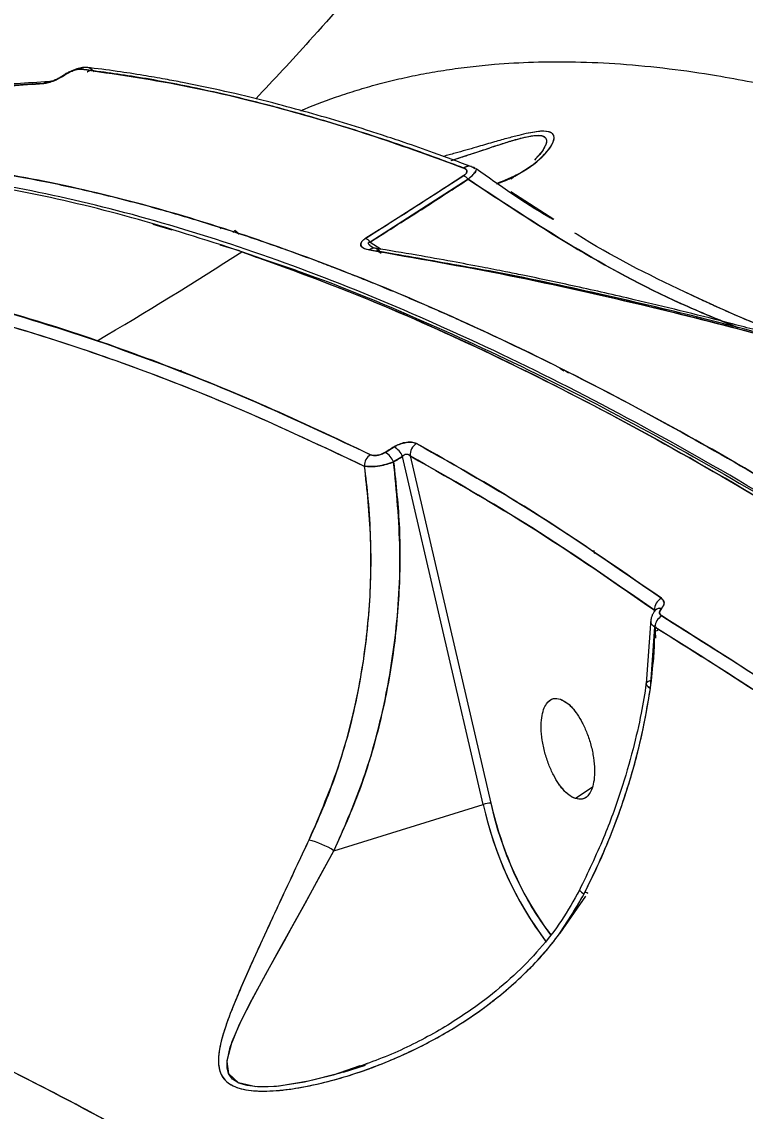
# Model space of a CAD drawing. Header units: millimetres. Extents: x -6234 to 7498, y -6127 to 5103.
# Drawn here: x 3885.7 to 3950.2, y -1070.9 to -973.9 of the extents above; entities that cross this region are included whole.
import ezdxf

# ---------------------------------------------------------------- set-up
doc = ezdxf.new("R2010")
doc.units = ezdxf.units.MM
for name, color, linetype in [('DIKOM_ОБЪЕКТ', 7, 'Continuous'), ('DIKOM_РАЗМЕР_ЗОНА', 7, 'Continuous'), ('DIKOM_РАЗМЕР_ОБЪЕКТА', 7, 'Continuous')]:
    doc.layers.add(name, color=color, linetype=linetype)
doc.styles.add('style1', font='arial.ttf', dxfattribs={"width": 0.8})
doc.dimstyles.new('1-50', dxfattribs={"dimtxt": 300, "dimasz": 200, "dimexe": 100, "dimexo": 0, "dimgap": 100, "dimtad": 1, "dimtxsty": 'style1', "dimcen": 200, "dimclrd": 7, "dimclre": 7, "dimclrt": 7, "dimadec": 1, "dimazin": 2, "dimtfac": 1, "dimtmove": 0, "dimatfit": 2, "dimfxl": 0, "dimlwd": 25, "dimlwe": 18, "dimarcsym": 0})

# ---------------------------------------------------------------- blocks, each defined once
blk = doc.blocks.new('*D10')
at = {"layer": 'Defpoints', "color": 0, "transparency": 16777216}
for p in [(5627.969, 903.069), (-3229.391, -1461.506), (5627.969, -5097.582)]:
    blk.add_point(p, dxfattribs=at)
at = {"layer": 'DIKOM_РАЗМЕР_ОБЪЕКТА', "color": 7, "lineweight": 18, "transparency": 16777216}
for p, q in [((5627.969, 903.069), (5627.969, -5197.582)), ((-3229.391, -1461.506), (-3229.391, -5197.582))]:
    blk.add_line(p, q, dxfattribs=at)
at = {"layer": 'DIKOM_РАЗМЕР_ОБЪЕКТА', "color": 7, "lineweight": 25, "transparency": 16777216}
blk.add_line((-3029.391, -5097.582), (5427.969, -5097.582), dxfattribs=at)
at = {"layer": 'DIKOM_РАЗМЕР_ОБЪЕКТА', "color": 7, "transparency": 16777216}
for points in [[(-3029.391, -5064.248), (-3029.391, -5130.915), (-3229.391, -5097.582)], [(5427.969, -5064.248), (5427.969, -5130.915), (5627.969, -5097.582)]]:
    blk.add_solid(points, dxfattribs=at)
at = {"layer": 'DIKOM_РАЗМЕР_ОБЪЕКТА', "color": 7, "lineweight": 40, "transparency": 16777216, "insert": (1488.304, -4844.41), "char_height": 300, "attachment_point": 5, "style": 'style1'}
blk.add_mtext('8850', dxfattribs=at)
blk = doc.blocks.new('*D13')
at = {"layer": 'Defpoints', "color": 0, "transparency": 16777216}
for p in [(7498.074, 1778.201), (-5229.391, -1831.362), (7498.074, -6026.735)]:
    blk.add_point(p, dxfattribs=at)
at = {"layer": 'DIKOM_РАЗМЕР_ЗОНА', "color": 7, "lineweight": 18, "transparency": 16777216}
for p, q in [((7498.074, 1778.201), (7498.074, -6126.735)), ((-5229.391, -1831.362), (-5229.391, -6126.735))]:
    blk.add_line(p, q, dxfattribs=at)
at = {"layer": 'DIKOM_РАЗМЕР_ЗОНА', "color": 7, "lineweight": 25, "transparency": 16777216}
blk.add_line((-5029.391, -6026.735), (7298.074, -6026.735), dxfattribs=at)
at = {"layer": 'DIKOM_РАЗМЕР_ЗОНА', "color": 7, "transparency": 16777216}
for points in [[(-5029.391, -5993.402), (-5029.391, -6060.069), (-5229.391, -6026.735)], [(7298.074, -5993.402), (7298.074, -6060.069), (7498.074, -6026.735)]]:
    blk.add_solid(points, dxfattribs=at)
at = {"layer": 'DIKOM_РАЗМЕР_ЗОНА', "color": 7, "transparency": 16777216, "insert": (1560.691, -5773.563), "char_height": 300, "attachment_point": 5, "style": 'style1'}
blk.add_mtext('12750', dxfattribs=at)

msp = doc.modelspace()

# ---------------------------------------------------------------- linework, layer by layer
at = {"layer": 'DIKOM_ОБЪЕКТ', "color": 7, "linetype": 'Continuous', "lineweight": 15}
for p, q in [((3891.99, -978.148), (3891.569, -978.333)), ((3892.025, -978.173), (3892.183, -978.287)), ((3916.365, -993.153), (3925.086, -987.568)), ((3929.726, -987.545), (3929.307, -987.876)), ((3925.478, -987.892), (3916.745, -993.486)), ((3933.13, -991.493), (3929.282, -989.019)), ((3899.128, -992.43), (3897.442, -991.912)), ((3903.377, -992.187), (3903.503, -992.296)), ((3904.704, -992.458), (3905.066, -992.775)), ((3905.079, -992.787), (3904.704, -992.458)), ((3916.745, -993.486), (3917.746, -994.131)), ((3905.109, -994.272), (3903.412, -993.754)), ((3917.198, -994.04), (3917.069, -994.018)), ((3917.331, -994.201), (3917.551, -994.343)), ((3917.568, -994.353), (3917.753, -994.473)), ((3919.36, -994.656), (3917.632, -994.336)), ((3920.72, -998.731), (3920.751, -998.694)), ((3899.877, -1004.86), (3899.999, -1005.072)), ((3933.664, -1004.731), (3933.999, -1004.947)), ((3934.43, -1005.166), (3934.026, -1004.905)), ((3918.103, -1012.218), (3918.889, -1011.73)), ((3919.64, -1012.585), (3918.851, -1013.075)), ((3926.836, -1043.577), (3919.64, -1012.585)), ((3920.319, -1012.527), (3927.5, -1043.454)), ((3936.634, -1020.915), (3936.735, -1021.222)), ((3942.066, -1026.284), (3942.123, -1026.372)), ((3942.073, -1026.394), (3942.066, -1026.284)), ((3942.066, -1026.284), (3942.109, -1026.347)), ((3941.749, -1027.068), (3941.347, -1032.816)), ((3943.536, -1027.302), (3943.532, -1027.305)), ((3941.722, -1033.245), (3942.115, -1027.766)), ((3942.112, -1027.617), (3942.16, -1028.766)), ((3942.113, -1027.823), (3942.116, -1027.903)), ((3942.237, -1027.906), (3942.228, -1027.754)), ((3942.471, -1027.994), (3942.252, -1028.136)), ((3943.92, -1027.554), (3943.926, -1027.55)), ((3932.798, -1034.278), (3932.787, -1034.285)), ((3936.535, -1042.081), (3935.033, -1043.057)), ((3913.538, -1047.695), (3926.836, -1043.577)), ((3935.94, -1051.738), (3933.649, -1055.035)), ((3936.13, -1051.466), (3935.874, -1051.356)), ((3935.875, -1051.356), (3936.13, -1051.466)), ((3914.388, -1067.406), (3916.329, -1066.805))]:
    msp.add_line(p, q, dxfattribs=at)
at = {"layer": 'DIKOM_ОБЪЕКТ', "color": 7, "linetype": 'Continuous', "lineweight": 15, "flags": 128}
for points in [[(3889.458, -978.629), (3889.486, -978.611), (3889.565, -978.608)], [(3889.565, -978.608), (3889.486, -978.611), (3889.458, -978.629)], [(3941.722, -1033.245), (3941.519, -1033.111), (3941.392, -1032.976), (3941.345, -1032.848), (3941.382, -1032.73), (3941.5, -1032.628), (3941.695, -1032.546), (3941.776, -1032.523)], [(3941.347, -1032.816), (3941.345, -1032.848), (3941.392, -1032.976), (3941.519, -1033.111), (3941.722, -1033.245)], [(3915.833, -1066.863), (3913.472, -1067.678), (3910.923, -1068.304), (3908.42, -1068.684), (3906.565, -1068.721), (3905.03, -1068.381), (3904.17, -1067.576), (3904.014, -1066.457), (3904.293, -1065.196), (3905.13, -1063.152), (3906.222, -1060.99), (3908.48, -1056.861), (3910.943, -1052.417), (3913.538, -1047.695), (3913.538, -1047.695)], [(3916.485, -1066.692), (3913.959, -1067.536), (3911.278, -1068.229), (3908.655, -1068.661), (3907.68, -1068.733), (3906.73, -1068.731), (3905.803, -1068.622), (3905.077, -1068.402), (3904.514, -1068.043), (3904.31, -1067.814), (3904.158, -1067.551), (3904.018, -1067.026), (3904.021, -1066.387), (3904.471, -1064.687), (3905.278, -1062.841), (3906.269, -1060.9), (3906.893, -1059.739), (3907.492, -1058.646), (3908.358, -1057.078), (3909.117, -1055.711), (3909.714, -1054.637), (3910.993, -1052.327), (3912.254, -1050.034), (3913.538, -1047.695), (3913.538, -1047.695)]]:
    msp.add_lwpolyline(points, dxfattribs=at)
at = {"layer": 'DIKOM_ОБЪЕКТ', "color": 7, "linetype": 'Continuous', "lineweight": 15}
for centre, radius, start, end in [((3891.438, -978.761), 0.834, 85.06255, 125.58047), ((3891.432, -978.744), 0.816, 46.8974, 125.94665), ((3888.13, -979.932), 0.721, 88.30635, 128.15024), ((3888.13, -979.931), 0.72, 88.08113, 128.15877), ((3925.55, -987.493), 0.751, 44.94471, 127.56051), ((3925.562, -987.535), 0.792, 74.27337, 126.35301), ((3924.471, -988.713), 1.299, 39.17049, 61.74799), ((3868.765, -961.691), 47.309, 319.15293, 319.43318), ((3875.926, -967.843), 37.869, 319.10841, 319.45845), ((3915.715, -994.278), 1.299, 37.54037, 59.96058), ((3715.709, -700.81), 349.456, 300.38358, 302.86191), ((3917.115, -994.69), 0.655, 82.79045, 130.70149), ((3917.101, -994.655), 0.619, 30.95891, 131.81258), ((3917.963, -1013.299), 1.823, 23.07739, 59.45595), ((3921.504, -1012.447), 1.188, 120.90319, 183.88426), ((3917.434, -1013.457), 1.205, 121.88551, 178.89585), ((3917.176, -1013.784), 1.819, 22.92671, 59.36097), ((3943.299, -1026.29), 1.233, 119.11057, 179.68607), ((3942.555, -1026.658), 0.547, 74.73676, 136.98989), ((3942.552, -1026.651), 0.542, 74.2167, 134.64528), ((3943.399, -1027.881), 1.29, 121.7846, 174.89953), ((3927.635, -1046.023), 2.573, 93.01171, 108.08586), ((3957.524, -1036.935), 31.398, 192.21429, 216.80853), ((3957.493, -1036.945), 31.366, 192.20715, 216.91476), ((3957.312, -1036.994), 30.504, 192.22681, 216.61873), ((3909.471, -1054.17), 7.646, 57.86505, 76.13162), ((3936.225, -1050.549), 1.063, 218.62691, 247.77627), ((3936.212, -1050.568), 1.04, 218.2258, 248.02419)]:
    msp.add_arc(centre, radius, start, end, dxfattribs=at)
for points, knots in [([(3931.918, -949.524), (3930.8, -951.132), (3927.969, -955.203), (3923.106, -961.591), (3917.376, -968.673), (3911.885, -975.054), (3908.177, -979.019), (3906.575, -980.732)], [0, 0, 0, 0, 0.149281, 0.377943, 0.604624, 0.829247, 1, 1, 1, 1]), ([(3891.314, -977.939), (3891.253, -977.939), (3891.055, -977.938), (3890.622, -978.055), (3890.149, -978.242), (3889.75, -978.446), (3889.557, -978.567), (3889.458, -978.629)], [0, 0, 0, 0, 0.118527, 0.388163, 0.67823, 0.834452, 1, 1, 1, 1]), ([(3925.729, -986.76), (3924.618, -986.345), (3922.625, -985.6), (3920.011, -984.688), (3917.991, -984.012), (3916.322, -983.472), (3913.201, -982.497), (3909.308, -981.389), (3904.801, -980.274), (3901.973, -979.656), (3899.914, -979.246), (3898.369, -978.956), (3896.424, -978.619), (3894.084, -978.255), (3892.413, -978.045), (3891.51, -977.931)], [0, 0, 0, 0, 0.091756, 0.164597, 0.218579, 0.261861, 0.306031, 0.48435, 0.598036, 0.702912, 0.737185, 0.783855, 0.843195, 0.91523, 1, 1, 1, 1]), ([(3910.587, -981.799), (3910.693, -981.749), (3911.812, -981.23), (3913.571, -980.61), (3915.836, -979.873), (3917.667, -979.358), (3919.562, -978.895), (3921.526, -978.489), (3923.559, -978.142), (3925.662, -977.859), (3928.231, -977.603), (3931.342, -977.429), (3935.081, -977.411), (3939.105, -977.597), (3943.299, -978.002), (3947.198, -978.566), (3950.758, -979.216), (3953.92, -979.894), (3957.465, -980.76), (3960.126, -981.497), (3961.969, -982.046), (3962.583, -982.232), (3963.209, -982.425), (3963.845, -982.624), (3964.493, -982.83), (3965.259, -983.078), (3966.263, -983.41), (3967.63, -983.874), (3969.378, -984.489), (3971.515, -985.272), (3973.946, -986.204), (3976.408, -987.195), (3979.249, -988.386), (3982.276, -989.716), (3985.813, -991.35), (3990.434, -993.586), (3996.217, -996.578), (4002.864, -1000.265), (4007.217, -1002.873), (4009.309, -1004.127)], [0, 0, 0, 0, 0.00453, 0.0475678, 0.0709424, 0.0947222, 0.1189076, 0.1434989, 0.1684957, 0.1938987, 0.2197082, 0.2599351, 0.3021877, 0.3464667, 0.3927734, 0.4369972, 0.4686845, 0.5021323, 0.5325614, 0.5741247, 0.5799486, 0.5858612, 0.5918617, 0.5979502, 0.6041275, 0.6103933, 0.6198037, 0.6327039, 0.649095, 0.6689766, 0.6923499, 0.7163797, 0.7364775, 0.7695826, 0.797845, 0.8306317, 0.8912519, 0.9477088, 1, 1, 1, 1]), ([(3889.565, -978.608), (3889.4, -978.71), (3889.069, -978.913), (3888.539, -979.15), (3888.049, -979.318), (3887.806, -979.349), (3887.685, -979.365)], [0, 0, 0, 0, 0.250039, 0.500437, 0.750704, 1, 1, 1, 1]), ([(3887.685, -979.365), (3887.822, -979.346), (3888.098, -979.308), (3888.624, -979.116), (3889.132, -978.876), (3889.421, -978.697), (3889.565, -978.608)], [0, 0, 0, 0, 0.2795, 0.559748, 0.780262, 1, 1, 1, 1]), ([(3889.458, -978.629), (3889.356, -978.697), (3889.14, -978.841), (3888.8, -979.022), (3888.442, -979.168), (3888.25, -979.197), (3888.151, -979.211)], [0, 0, 0, 0, 0.217192, 0.455792, 0.717712, 1, 1, 1, 1]), ([(3890.953, -978.083), (3890.872, -978.085), (3890.711, -978.088), (3890.345, -978.202), (3890.013, -978.349), (3889.749, -978.491), (3889.626, -978.569), (3889.565, -978.608)], [0, 0, 0, 0, 0.250003, 0.499454, 0.749154, 0.876035, 1, 1, 1, 1]), ([(3889.565, -978.608), (3889.708, -978.522), (3889.992, -978.35), (3890.408, -978.18), (3890.743, -978.084), (3890.883, -978.084), (3890.953, -978.083)], [0, 0, 0, 0, 0.27891, 0.558452, 0.778839, 1, 1, 1, 1]), ([(3890.953, -978.083), (3893.956, -978.511), (3899.957, -979.367), (3908.773, -981.505), (3917.144, -983.993), (3922.441, -985.929), (3925.093, -986.897)], [0, 0, 0, 0, 0.280204, 0.559922, 0.77977, 1, 1, 1, 1]), ([(3925.093, -986.897), (3923.633, -986.355), (3920.896, -985.337), (3917.127, -984.064), (3914.059, -983.095), (3911.622, -982.373), (3910.108, -981.947), (3909.21, -981.702), (3908.807, -981.593), (3908.43, -981.492), (3908.079, -981.399), (3907.753, -981.314), (3905.465, -980.72), (3901.438, -979.781), (3895.945, -978.742), (3892.561, -978.295), (3890.953, -978.083)], [0, 0, 0, 0, 0.120822, 0.22665, 0.31748, 0.382191, 0.43632, 0.448749, 0.460452, 0.471431, 0.481681, 0.491206, 0.500006, 0.682433, 0.849097, 1, 1, 1, 1]), ([(3891.557, -978.339), (3891.576, -978.327), (3891.765, -978.217), (3891.883, -978.181), (3891.99, -978.148)], [0, 0, 0, 0, 0.102165, 1, 1, 1, 1]), ([(3887.685, -979.365), (3885.85, -979.476), (3882.27, -979.694), (3877.101, -980.224), (3872.108, -980.899), (3867.272, -981.721), (3864.169, -982.399), (3862.648, -982.732)], [0, 0, 0, 0, 0.207435, 0.4049699, 0.6038348, 0.8057309, 1, 1, 1, 1]), ([(3862.648, -982.732), (3864.851, -982.262), (3869.255, -981.324), (3877.512, -980.09), (3883.826, -979.64), (3887.685, -979.365)], [0, 0, 0, 0, 0.280104, 0.559987, 1, 1, 1, 1]), ([(3888.151, -979.211), (3887.182, -979.266), (3885.367, -979.369), (3882.868, -979.562), (3880.752, -979.753), (3879.01, -979.933), (3877.59, -980.095), (3876.162, -980.269), (3874.445, -980.496), (3872.214, -980.823), (3869.528, -981.266), (3866.403, -981.847), (3864.219, -982.331), (3863.048, -982.59)], [0, 0, 0, 0, 0.108951, 0.20413, 0.285564, 0.353272, 0.407263, 0.45248, 0.522274, 0.6119, 0.721368, 0.850717, 1, 1, 1, 1]), ([(3928.049, -988.309), (3928.259, -988.231), (3928.946, -987.978), (3929.953, -987.451), (3930.987, -986.802), (3931.784, -986.174), (3932.407, -985.574), (3932.872, -984.988), (3933.108, -984.51), (3933.155, -984.178), (3933.103, -983.948), (3932.94, -983.767), (3932.539, -983.606), (3931.825, -983.61), (3930.842, -983.782), (3929.955, -983.986), (3928.886, -984.271), (3927.624, -984.631), (3926.088, -985.077), (3924.621, -985.502), (3923.622, -985.767), (3923.271, -985.86)], [0, 0, 0, 0, 0.040231, 0.131393, 0.22089, 0.290707, 0.355723, 0.428055, 0.491634, 0.527037, 0.559664, 0.595074, 0.628112, 0.695926, 0.729017, 0.764276, 0.805131, 0.85034, 0.900463, 0.965093, 1, 1, 1, 1]), ([(3927.996, -988.272), (3928.727, -987.981), (3930.497, -987.278), (3932.11, -985.96), (3933.048, -984.766), (3933.248, -984.019), (3932.755, -983.622), (3931.926, -983.577), (3931.13, -983.75), (3930.89, -983.803)], [0, 0, 0, 0, 0.1982088, 0.4795983, 0.6212691, 0.7648193, 0.8616437, 0.958169, 1, 1, 1, 1]), ([(3923.981, -986.224), (3924.458, -986.071), (3925.695, -985.672), (3927.633, -985.014), (3929.494, -984.412), (3930.895, -984.052), (3931.808, -983.943), (3932.332, -984.076), (3932.549, -984.497), (3932.295, -985.162), (3931.809, -985.712), (3931.615, -985.932)], [0, 0, 0, 0, 0.087134, 0.225976, 0.362705, 0.448559, 0.532876, 0.618261, 0.705279, 0.882298, 1, 1, 1, 1]), ([(3923.987, -986.226), (3924.284, -986.13), (3924.961, -985.912), (3926.073, -985.541), (3927.306, -985.127), (3928.549, -984.718), (3929.923, -984.293), (3931.073, -984.012), (3931.836, -983.967), (3932.213, -984.044), (3932.419, -984.217), (3932.478, -984.449), (3932.43, -984.732), (3932.258, -985.134), (3931.931, -985.629), (3931.566, -986.017), (3931.407, -986.186)], [0, 0, 0, 0, 0.051936, 0.118328, 0.196589, 0.272741, 0.346035, 0.459858, 0.516219, 0.573765, 0.627962, 0.687837, 0.741681, 0.801436, 0.913335, 1, 1, 1, 1]), ([(3988.386, -1039.208), (3984.271, -1036.184), (3976.056, -1030.15), (3964.01, -1022.079), (3952.227, -1014.76), (3940.732, -1008.26), (3929.523, -1002.562), (3918.807, -997.761), (3908.573, -993.814), (3898.843, -990.691), (3889.465, -988.331), (3880.484, -986.741), (3871.733, -985.9), (3863.236, -985.851), (3855.028, -986.662), (3847.265, -988.32), (3840.031, -990.898), (3834.642, -993.438), (3831.866, -995.4), (3831.133, -995.919)], [0, 0, 0, 0, 0.062627, 0.125016, 0.18709, 0.248998, 0.310888, 0.372905, 0.431631, 0.490685, 0.549532, 0.608087, 0.666475, 0.728357, 0.790336, 0.852561, 0.915162, 0.977602, 1, 1, 1, 1]), ([(3834.872, -993.552), (3834.975, -993.49), (3836.534, -992.552), (3839.85, -991.058), (3844.928, -989.106), (3850.303, -987.642), (3855.908, -986.608), (3861.473, -986.031), (3865.494, -985.903), (3867.73, -985.912), (3868.291, -985.918), (3868.856, -985.927), (3869.424, -985.94), (3869.996, -985.957), (3870.572, -985.977), (3871.15, -986.001), (3872.023, -986.043), (3873.346, -986.12), (3875.287, -986.268), (3877.729, -986.507), (3880.693, -986.873), (3884.204, -987.412), (3888.279, -988.171), (3892.943, -989.209), (3897.692, -990.449), (3902.435, -991.854), (3907.077, -993.373), (3910.831, -994.723), (3913.561, -995.761), (3915.144, -996.379), (3916.761, -997.026), (3918.411, -997.702), (3920.097, -998.41), (3921.816, -999.15), (3923.572, -999.922), (3927.933, -1001.885), (3934.864, -1005.225), (3944.376, -1010.286), (3953.685, -1015.673), (3962.755, -1021.307), (3971.556, -1027.131), (3980.053, -1033.046), (3985.655, -1037.188), (3988.386, -1039.208)], [0, 0, 0, 0, 0.0030975, 0.0471674, 0.0932949, 0.1414799, 0.1855856, 0.2312842, 0.2728182, 0.276964, 0.2811218, 0.2852917, 0.2894732, 0.2936668, 0.2978723, 0.3020893, 0.3063188, 0.3168695, 0.3307471, 0.3479518, 0.368661, 0.3927504, 0.4202199, 0.45107, 0.4853003, 0.5125509, 0.5416196, 0.5725059, 0.5819533, 0.5915587, 0.6013216, 0.6112428, 0.6213212, 0.6315576, 0.641952, 0.652504, 0.7086839, 0.7626844, 0.814506, 0.8641479, 0.9116112, 0.9568956, 1, 1, 1, 1]), ([(4166.399, -1233.658), (4164.904, -1231.525), (4162.138, -1227.576), (4158.292, -1222.182), (4155.117, -1217.774), (4152.521, -1214.205), (4150.27, -1211.13), (4148.118, -1208.212), (4144.619, -1203.499), (4139.76, -1197.041), (4131.891, -1186.784), (4122.286, -1174.602), (4110.184, -1159.786), (4097.231, -1144.544), (4083.433, -1129.004), (4069.683, -1114.205), (4056.024, -1100.174), (4042.503, -1086.937), (4029.029, -1074.399), (4015.633, -1062.587), (4002.351, -1051.535), (3989.208, -1041.264), (3976.249, -1031.81), (3963.512, -1023.202), (3951.036, -1015.463), (3938.846, -1008.612), (3926.972, -1002.661), (3915.439, -997.628), (3904.279, -993.525), (3893.601, -990.394), (3883.418, -988.201), (3873.779, -987.002), (3866.331, -986.611), (3862.284, -986.951), (3861.116, -987.049)], [0, 0, 0, 0, 0.014652, 0.027112, 0.037336, 0.045315, 0.052054, 0.058899, 0.065859, 0.085345, 0.104859, 0.139703, 0.174548, 0.216027, 0.25751, 0.299076, 0.339507, 0.379912, 0.420316, 0.460723, 0.501128, 0.541557, 0.582055, 0.622468, 0.662878, 0.70329, 0.743704, 0.78412, 0.824614, 0.86507, 0.904684, 0.944301, 0.98392, 1, 1, 1, 1]), ([(3926.145, -986.956), (3926.095, -986.923), (3925.976, -986.845), (3925.819, -986.791), (3925.729, -986.76)], [0, 0, 0, 0, 0.422412, 1, 1, 1, 1]), ([(3905.329, -994.346), (3902.036, -993.282), (3895.393, -991.137), (3885.804, -988.909), (3877.516, -987.593), (3870.473, -986.995), (3866.046, -986.895), (3863.112, -986.952), (3861.604, -987.009), (3860.106, -987.093), (3858.618, -987.205), (3857.143, -987.345), (3854.398, -987.659), (3850.384, -988.309), (3845.178, -989.582), (3839.975, -991.33), (3835.069, -993.565), (3831.69, -995.36), (3830.091, -996.484), (3829.884, -996.629)], [0, 0, 0, 0, 0.1077412, 0.2173134, 0.328717, 0.4032502, 0.4785818, 0.4984442, 0.518361, 0.5383331, 0.5583591, 0.5784407, 0.5985771, 0.6715727, 0.748144, 0.8282901, 0.9120113, 0.9886443, 1, 1, 1, 1]), ([(3925.086, -987.568), (3923.47, -988.625), (3920.584, -990.511), (3917.655, -992.346), (3916.365, -993.153)], [0, 0, 0, 0, 0.559995, 1, 1, 1, 1]), ([(3925.086, -987.568), (3925.137, -987.531), (3925.238, -987.458), (3925.332, -987.342), (3925.375, -987.235), (3925.372, -987.111), (3925.286, -986.987), (3925.157, -986.927), (3925.093, -986.897)], [0, 0, 0, 0, 0.12538, 0.250843, 0.370746, 0.50185, 0.75144, 1, 1, 1, 1]), ([(3925.093, -986.897), (3925.216, -986.964), (3925.402, -987.063), (3925.364, -987.302), (3925.238, -987.458), (3925.137, -987.532), (3925.086, -987.568)], [0, 0, 0, 0, 0.4977948, 0.7482742, 0.8740435, 1, 1, 1, 1]), ([(3925.478, -987.892), (3925.614, -987.773), (3925.881, -987.539), (3926.122, -987.264), (3926.222, -987.083), (3926.235, -986.994), (3926.195, -986.987), (3926.194, -986.987)], [0, 0, 0, 0, 0.262095, 0.515144, 0.747097, 0.997989, 1, 1, 1, 1]), ([(3926.173, -987.149), (3926.171, -987.16), (3926.158, -987.227), (3925.983, -987.426), (3925.726, -987.679), (3925.561, -987.821), (3925.478, -987.892)], [0, 0, 0, 0, 0.091428, 0.543443, 0.771429, 1, 1, 1, 1]), ([(3933.018, -991.474), (3932.9, -991.406), (3930.522, -990.039), (3928.309, -988.466), (3926.206, -986.972)], [0, 0, 0, 0, 0.049597, 1, 1, 1, 1]), ([(3916.745, -993.486), (3918.387, -992.456), (3921.319, -990.616), (3924.207, -988.724), (3925.478, -987.892)], [0, 0, 0, 0, 0.5599902, 1, 1, 1, 1]), ([(3949.504, -1001.104), (3947.818, -1000.415), (3942.684, -998.317), (3934.599, -993.927), (3928.523, -989.907), (3925.478, -987.892)], [0, 0, 0, 0, 0.1962, 0.597165, 1, 1, 1, 1]), ([(3925.478, -987.892), (3928.509, -989.898), (3934.563, -993.904), (3942.647, -998.298), (3947.797, -1000.405), (3949.508, -1001.105)], [0, 0, 0, 0, 0.400932, 0.800906, 1, 1, 1, 1]), ([(3916.688, -994.193), (3916.538, -994.161), (3916.236, -994.095), (3915.986, -993.923), (3915.905, -993.731), (3915.939, -993.553), (3916.083, -993.35), (3916.271, -993.219), (3916.365, -993.153)], [0, 0, 0, 0, 0.248439, 0.498023, 0.630184, 0.748639, 0.87428, 1, 1, 1, 1]), ([(3916.365, -993.153), (3916.271, -993.218), (3916.084, -993.349), (3915.936, -993.556), (3915.907, -993.733), (3916.024, -994.021), (3916.394, -994.117), (3916.688, -994.193)], [0, 0, 0, 0, 0.125829, 0.251776, 0.377056, 0.503253, 1, 1, 1, 1]), ([(3917.032, -994), (3917.005, -993.986), (3916.865, -993.909), (3916.724, -993.791), (3916.622, -993.661), (3916.6, -993.6), (3916.606, -993.56), (3916.622, -993.537), (3916.643, -993.518), (3916.684, -993.497), (3916.724, -993.49), (3916.745, -993.486)], [0, 0, 0, 0, 0.102995, 0.549365, 0.676521, 0.7729, 0.829939, 0.856081, 0.881721, 0.935811, 1, 1, 1, 1]), ([(3917.061, -994.013), (3917.013, -993.988), (3916.881, -993.917), (3916.726, -993.786), (3916.616, -993.664), (3916.602, -993.588), (3916.607, -993.558), (3916.625, -993.531), (3916.656, -993.51), (3916.697, -993.495), (3916.728, -993.489), (3916.745, -993.486)], [0, 0, 0, 0, 0.179632, 0.493445, 0.739038, 0.787523, 0.830237, 0.869569, 0.908964, 0.951417, 1, 1, 1, 1]), ([(3962.518, -1004.801), (3959.994, -1004.007), (3953.902, -1002.092), (3944.787, -998.019), (3938.143, -994.718), (3935.06, -992.733), (3935, -992.695)], [0, 0, 0, 0, 0.2599593, 0.6272955, 0.992712, 1, 1, 1, 1]), ([(4165.857, -1233.959), (4163.309, -1230.334), (4158.09, -1222.906), (4149.934, -1211.667), (4141.297, -1200.057), (4132.553, -1188.631), (4123.747, -1177.435), (4115.291, -1166.972), (4109.276, -1159.722), (4105.852, -1155.656), (4104.768, -1154.372), (4103.678, -1153.087), (4102.584, -1151.8), (4101.485, -1150.512), (4097.656, -1146.041), (4091.298, -1138.741), (4082.612, -1129.051), (4074.569, -1120.321), (4067.182, -1112.508), (4060.459, -1105.566), (4054.406, -1099.454), (4049.026, -1094.131), (4044.32, -1089.56), (4040.452, -1085.863), (4037.355, -1082.941), (4035.031, -1080.771), (4033.449, -1079.305), (4032.579, -1078.503), (4032.243, -1078.194), (4032.105, -1078.067), (4032.046, -1078.012), (4032.02, -1077.989), (4032.009, -1077.978), (4032.004, -1077.974), (4032.002, -1077.972), (4028.246, -1074.767), (4021.411, -1068.26), (4011.009, -1059.436), (4001.19, -1051.318), (3992.178, -1044.237), (3983.966, -1038.054), (3978.257, -1033.932), (3974.531, -1031.314), (3972.664, -1030.017), (3970.823, -1028.753), (3969.007, -1027.52), (3967.217, -1026.317), (3961.612, -1022.597), (3952.362, -1016.764), (3939.772, -1009.574), (3927.735, -1003.458), (3916.228, -998.3), (3908.94, -995.656), (3905.329, -994.346)], [0, 0, 0, 0, 0.030421, 0.062332, 0.095733, 0.130624, 0.162562, 0.195653, 0.225728, 0.229733, 0.233753, 0.237789, 0.241839, 0.245906, 0.249987, 0.284299, 0.316163, 0.345582, 0.372553, 0.397077, 0.419154, 0.438785, 0.455968, 0.470705, 0.481192, 0.489953, 0.496234, 0.498574, 0.499522, 0.499923, 0.500096, 0.500172, 0.500205, 0.50022, 0.500226, 0.500231, 0.539857, 0.577984, 0.614611, 0.649739, 0.679412, 0.707923, 0.715199, 0.722395, 0.729511, 0.736548, 0.743504, 0.750382, 0.802067, 0.852871, 0.902795, 0.951838, 1, 1, 1, 1]), ([(3905.329, -994.346), (3908.846, -995.62), (3915.86, -998.16), (3926.796, -1003.026), (3937.98, -1008.633), (3949.442, -1015.05), (3961.175, -1022.262), (3972.952, -1030.121), (3984.727, -1038.564), (3996.426, -1047.503), (4008.221, -1057.051), (4020.08, -1067.181), (4032.245, -1078.105), (4044.722, -1089.862), (4057.514, -1102.501), (4070.353, -1115.773), (4083.169, -1129.609), (4095.891, -1143.931), (4108.239, -1158.404), (4120.217, -1172.993), (4131.84, -1187.673), (4143.338, -1202.74), (4154.715, -1218.155), (4162.139, -1228.686), (4165.857, -1233.959)], [0, 0, 0, 0, 0.0469267, 0.0935784, 0.1400688, 0.1865087, 0.2330082, 0.2796773, 0.323939, 0.3681856, 0.412185, 0.4560316, 0.4998186, 0.5462965, 0.5929213, 0.6398068, 0.6867707, 0.7334511, 0.7799559, 0.8237426, 0.8675643, 0.9115129, 0.9556836, 1, 1, 1, 1]), ([(3962.393, -1004.827), (3960.231, -1004.196), (3955.823, -1002.907), (3949.18, -1001.112), (3942.602, -999.449), (3936.243, -997.963), (3929.977, -996.617), (3923.458, -995.333), (3919.009, -994.584), (3916.688, -994.193)], [0, 0, 0, 0, 0.136163, 0.277679, 0.424544, 0.56147, 0.694397, 0.84058, 1, 1, 1, 1]), ([(3916.688, -994.193), (3920.803, -994.907), (3929.011, -996.332), (3940.86, -998.995), (3951.976, -1001.812), (3958.923, -1003.823), (3962.393, -1004.827)], [0, 0, 0, 0, 0.281583, 0.561654, 0.781003, 1, 1, 1, 1]), ([(3962.923, -1004.646), (3961.467, -1004.219), (3958.857, -1003.453), (3955.422, -1002.492), (3952.761, -1001.766), (3950.555, -1001.179), (3946.42, -1000.101), (3941.24, -998.827), (3935.211, -997.461), (3931.409, -996.657), (3928.631, -996.097), (3926.537, -995.686), (3923.898, -995.19), (3920.715, -994.618), (3918.432, -994.243), (3917.198, -994.04)], [0, 0, 0, 0, 0.091556, 0.164213, 0.21796, 0.261237, 0.305426, 0.483745, 0.597412, 0.70212, 0.736573, 0.78342, 0.842904, 0.91507, 1, 1, 1, 1]), ([(3906.356, -994.733), (3907.774, -995.195), (3912.618, -996.775), (3921.254, -1000.353), (3932.008, -1005.328), (3942.839, -1011.005), (3953.701, -1017.263), (3964.825, -1024.269), (3974.577, -1030.811), (3980.685, -1035.287), (3982.936, -1036.937)], [0, 0, 0, 0, 0.061489, 0.210147, 0.358247, 0.497692, 0.637247, 0.777206, 0.917872, 1, 1, 1, 1]), ([(3962.442, -1004.693), (3958.313, -1003.509), (3949.768, -1001.06), (3938.121, -998.28), (3929.383, -996.398), (3924.989, -995.636), (3923.811, -995.432)], [0, 0, 0, 0, 0.3104589, 0.6423952, 0.9041808, 1, 1, 1, 1]), ([(3916.798, -1012.434), (3913.68, -1010.96), (3907.454, -1008.015), (3898.412, -1004.346), (3889.098, -1001.061), (3879.547, -998.275), (3873.172, -997.029), (3869.979, -996.406)], [0, 0, 0, 0, 0.187054, 0.373578, 0.559887, 0.779614, 1, 1, 1, 1]), ([(3869.979, -996.406), (3873.616, -997.115), (3880.859, -998.528), (3888.603, -1001.027), (3892.459, -1002.271)], [0, 0, 0, 0, 0.501987, 1, 1, 1, 1]), ([(3869.48, -997.429), (3872.18, -997.947), (3877.573, -998.981), (3886.019, -1001.298), (3895.223, -1004.355), (3905.249, -1008.269), (3912.566, -1011.711), (3916.23, -1013.434)], [0, 0, 0, 0, 0.187054, 0.373578, 0.559887, 0.779614, 1, 1, 1, 1]), ([(3869.48, -997.429), (3873.071, -998.139), (3880.28, -999.566), (3891.776, -1003.102), (3903.72, -1007.578), (3912.062, -1011.483), (3916.23, -1013.434)], [0, 0, 0, 0, 0.247893, 0.497704, 0.749049, 1, 1, 1, 1]), ([(3959.768, -1003.958), (3959.296, -1003.808), (3957.699, -1003.301), (3955.678, -1002.566), (3953.649, -1001.794), (3952.209, -1001.223), (3950.678, -1000.594), (3949.06, -999.901), (3947.749, -999.318), (3946.749, -998.86), (3946.065, -998.543), (3945.415, -998.237), (3944.995, -998.035), (3944.823, -997.952)], [0, 0, 0, 0, 0.09142, 0.309243, 0.398548, 0.494564, 0.597305, 0.706752, 0.822894, 0.865492, 0.91258, 0.964172, 1, 1, 1, 1]), ([(3892.459, -1002.271), (3896.393, -1003.693), (3904.291, -1006.55), (3912.618, -1010.468), (3916.798, -1012.434)], [0, 0, 0, 0, 0.498013, 1, 1, 1, 1]), ([(3918.889, -1011.73), (3918.743, -1011.821), (3918.48, -1011.984), (3918.218, -1012.147), (3918.103, -1012.218)], [0, 0, 0, 0, 0.560023, 1, 1, 1, 1]), ([(3920.894, -1011.427), (3920.755, -1011.377), (3920.478, -1011.275), (3919.885, -1011.327), (3919.325, -1011.49), (3919.035, -1011.65), (3918.889, -1011.73)], [0, 0, 0, 0, 0.280832, 0.560342, 0.779982, 1, 1, 1, 1]), ([(3918.889, -1011.73), (3918.97, -1011.683), (3919.13, -1011.589), (3919.405, -1011.475), (3919.69, -1011.384), (3919.977, -1011.326), (3920.251, -1011.301), (3920.591, -1011.31), (3920.773, -1011.381), (3920.894, -1011.427)], [0, 0, 0, 0, 0.125869, 0.250385, 0.375465, 0.500355, 0.62481, 0.750432, 1, 1, 1, 1]), ([(3920.894, -1011.427), (3924.472, -1013.462), (3931.711, -1017.578), (3939.009, -1022.649), (3942.699, -1025.213)], [0, 0, 0, 0, 0.494358, 1, 1, 1, 1]), ([(3942.699, -1025.213), (3938.613, -1022.383), (3931.315, -1017.328), (3924.078, -1013.231), (3920.894, -1011.427)], [0, 0, 0, 0, 0.559963, 1, 1, 1, 1]), ([(3916.798, -1012.434), (3916.879, -1012.462), (3917.001, -1012.504), (3917.224, -1012.505), (3917.404, -1012.485), (3917.589, -1012.443), (3917.835, -1012.365), (3917.996, -1012.277), (3918.103, -1012.218)], [0, 0, 0, 0, 0.250023, 0.375372, 0.500358, 0.624621, 0.750472, 1, 1, 1, 1]), ([(3918.103, -1012.218), (3917.982, -1012.283), (3917.741, -1012.412), (3917.341, -1012.503), (3917.01, -1012.509), (3916.869, -1012.459), (3916.798, -1012.434)], [0, 0, 0, 0, 0.279193, 0.557722, 0.778207, 1, 1, 1, 1]), ([(3918.851, -1013.075), (3918.998, -1012.984), (3919.261, -1012.821), (3919.524, -1012.657), (3919.64, -1012.585)], [0, 0, 0, 0, 0.559968, 1, 1, 1, 1]), ([(3919.64, -1012.585), (3919.687, -1012.529), (3919.757, -1012.448), (3919.886, -1012.384), (3919.994, -1012.36), (3920.114, -1012.373), (3920.231, -1012.431), (3920.288, -1012.494), (3920.319, -1012.527)], [0, 0, 0, 0, 0.255472, 0.37242, 0.486967, 0.643315, 0.81297, 1, 1, 1, 1]), ([(3919.64, -1012.585), (3919.665, -1012.554), (3919.712, -1012.494), (3919.802, -1012.425), (3919.897, -1012.381), (3919.992, -1012.363), (3920.083, -1012.37), (3920.206, -1012.411), (3920.272, -1012.479), (3920.319, -1012.527)], [0, 0, 0, 0, 0.142383, 0.270556, 0.388772, 0.501375, 0.607952, 0.724965, 1, 1, 1, 1]), ([(3920.319, -1012.527), (3924.363, -1014.839), (3931.585, -1018.967), (3938.863, -1024.048), (3942.066, -1026.284)], [0, 0, 0, 0, 0.559963, 1, 1, 1, 1]), ([(3942.066, -1026.284), (3938.425, -1023.751), (3931.147, -1018.689), (3923.927, -1014.58), (3920.319, -1012.527)], [0, 0, 0, 0, 0.5002279, 1, 1, 1, 1]), ([(3916.23, -1013.434), (3916.351, -1014.415), (3916.617, -1016.579), (3916.809, -1020.005), (3916.809, -1023.596), (3916.598, -1027.135), (3916.154, -1030.923), (3915.428, -1034.844), (3914.334, -1039.008), (3913.008, -1042.946), (3911.858, -1045.511), (3911.303, -1046.747)], [0, 0, 0, 0, 0.086527, 0.190772, 0.2995, 0.399926, 0.500192, 0.632846, 0.74913, 0.879063, 1, 1, 1, 1]), ([(3916.23, -1013.434), (3916.457, -1015.559), (3916.909, -1019.801), (3916.745, -1026.241), (3915.892, -1032.972), (3914.213, -1039.938), (3912.274, -1044.475), (3911.304, -1046.747)], [0, 0, 0, 0, 0.186829, 0.373026, 0.560668, 0.779994, 1, 1, 1, 1]), ([(3913.538, -1047.695), (3914.419, -1045.697), (3916.175, -1041.711), (3917.965, -1035.315), (3919.155, -1028.369), (3919.606, -1020.88), (3919.103, -1015.678), (3918.851, -1013.075)], [0, 0, 0, 0, 0.187002, 0.372934, 0.560399, 0.780089, 1, 1, 1, 1]), ([(3918.851, -1013.075), (3919.059, -1015.043), (3919.475, -1018.983), (3919.392, -1024.953), (3918.789, -1030.883), (3917.606, -1036.703), (3915.911, -1042.367), (3914.328, -1045.92), (3913.538, -1047.695)], [0, 0, 0, 0, 0.166592, 0.333441, 0.500143, 0.666829, 0.833567, 1, 1, 1, 1]), ([(3918.851, -1013.075), (3918.626, -1013.154), (3918.177, -1013.311), (3917.416, -1013.456), (3916.71, -1013.511), (3916.39, -1013.46), (3916.23, -1013.434)], [0, 0, 0, 0, 0.250044, 0.499772, 0.74949, 1, 1, 1, 1]), ([(3916.23, -1013.434), (3916.412, -1013.462), (3916.779, -1013.517), (3917.547, -1013.437), (3918.27, -1013.282), (3918.659, -1013.143), (3918.851, -1013.075)], [0, 0, 0, 0, 0.280321, 0.563349, 0.783666, 1, 1, 1, 1]), ([(3942.699, -1025.213), (3942.765, -1025.272), (3942.896, -1025.391), (3942.947, -1025.625), (3942.893, -1025.879), (3942.764, -1026.046), (3942.699, -1026.13)], [0, 0, 0, 0, 0.249496, 0.4993181, 0.7492375, 1, 1, 1, 1]), ([(3942.699, -1026.13), (3942.77, -1026.036), (3942.91, -1025.849), (3942.967, -1025.509), (3942.801, -1025.325), (3942.699, -1025.213)], [0, 0, 0, 0, 0.280931, 0.561555, 1, 1, 1, 1]), ([(3942.171, -1026.265), (3942.108, -1026.343), (3941.981, -1026.498), (3941.851, -1026.757), (3941.765, -1027.021), (3941.753, -1027.192), (3941.747, -1027.278)], [0, 0, 0, 0, 0.246484, 0.495491, 0.746598, 1, 1, 1, 1]), ([(3942.72, -1026.785), (3942.664, -1026.738), (3942.551, -1026.644), (3942.508, -1026.413), (3942.627, -1026.237), (3942.699, -1026.13)], [0, 0, 0, 0, 0.280685, 0.561287, 1, 1, 1, 1]), ([(3942.699, -1026.13), (3942.653, -1026.19), (3942.56, -1026.311), (3942.523, -1026.493), (3942.565, -1026.661), (3942.668, -1026.743), (3942.72, -1026.785)], [0, 0, 0, 0, 0.250892, 0.500864, 0.750227, 1, 1, 1, 1]), ([(3941.759, -1027.326), (3941.753, -1027.317), (3941.743, -1027.302), (3941.75, -1027.286), (3941.752, -1027.28)], [0, 0, 0, 0, 0.646682, 1, 1, 1, 1]), ([(3941.769, -1027.275), (3941.762, -1027.301), (3941.734, -1027.409), (3941.846, -1027.585), (3942.025, -1027.706), (3942.115, -1027.766)], [0, 0, 0, 0, 0.1415928, 0.5688126, 1, 1, 1, 1]), ([(3942.72, -1026.785), (3945.474, -1028.511), (3951.056, -1032.01), (3959.691, -1037.829), (3968.384, -1043.986), (3977.174, -1050.537), (3986.081, -1057.457), (3992.201, -1062.485), (3995.321, -1065.049)], [0, 0, 0, 0, 0.162232, 0.328899, 0.5, 0.65999, 0.826658, 1, 1, 1, 1]), ([(3995.321, -1065.049), (3991.955, -1062.286), (3985.233, -1056.768), (3975.271, -1049.078), (3964.839, -1041.415), (3953.947, -1033.865), (3946.466, -1029.147), (3942.72, -1026.785)], [0, 0, 0, 0, 0.187018, 0.373555, 0.559898, 0.779649, 1, 1, 1, 1]), ([(3941.722, -1033.245), (3941.826, -1032.334), (3941.983, -1030.969), (3942.083, -1029.588), (3942.082, -1029.125), (3942.084, -1029.092), (3942.087, -1028.974), (3942.104, -1028.526), (3942.11, -1028.103), (3942.115, -1027.766)], [0, 0, 0, 0, 0.5001737, 0.7500549, 0.7506344, 0.7551753, 0.7677841, 0.8154829, 1, 1, 1, 1]), ([(3942.115, -1027.766), (3942.003, -1027.705), (3941.882, -1027.638), (3941.85, -1027.552), (3941.848, -1027.546)], [0, 0, 0, 0, 0.930382, 1, 1, 1, 1]), ([(3942.115, -1027.766), (3945.286, -1029.76), (3951.622, -1033.743), (3961.304, -1040.344), (3971.677, -1047.818), (3982.777, -1056.267), (3990.682, -1062.741), (3994.639, -1065.983)], [0, 0, 0, 0, 0.18702, 0.373559, 0.5599, 0.779652, 1, 1, 1, 1]), ([(3942.115, -1027.766), (3944.638, -1029.346), (3949.805, -1032.581), (3957.872, -1037.984), (3966.412, -1043.983), (3975.423, -1050.65), (3984.869, -1057.959), (3991.347, -1063.279), (3994.639, -1065.983)], [0, 0, 0, 0, 0.148916, 0.305004, 0.468516, 0.639551, 0.816761, 1, 1, 1, 1]), ([(3941.347, -1032.816), (3941.204, -1033.692), (3940.887, -1035.631), (3940.155, -1038.816), (3939.07, -1042.53), (3937.534, -1046.758), (3936.138, -1049.665), (3935.395, -1051.212)], [0, 0, 0, 0, 0.1405638, 0.3112007, 0.5105339, 0.7394298, 1, 1, 1, 1]), ([(3935.823, -1051.533), (3936.613, -1049.878), (3938.189, -1046.578), (3939.83, -1041.806), (3941.025, -1037.354), (3941.489, -1034.617), (3941.722, -1033.245)], [0, 0, 0, 0, 0.280373, 0.558953, 0.778844, 1, 1, 1, 1]), ([(3935.823, -1051.533), (3936.296, -1050.567), (3937.252, -1048.616), (3938.494, -1045.59), (3939.742, -1042.046), (3940.913, -1037.915), (3941.448, -1034.826), (3941.722, -1033.245)], [0, 0, 0, 0, 0.164503, 0.332067, 0.502224, 0.745375, 1, 1, 1, 1]), ([(3935.033, -1043.057), (3934.787, -1042.931), (3934.282, -1042.674), (3933.604, -1041.857), (3933.062, -1040.944), (3932.642, -1040.011), (3932.294, -1038.949), (3932.06, -1037.836), (3931.966, -1036.771), (3932.014, -1035.844), (3932.183, -1035.113), (3932.495, -1034.492), (3932.985, -1034.075), (3933.464, -1034.155), (3933.699, -1034.194)], [0, 0, 0, 0, 0.098694, 0.201709, 0.268347, 0.341474, 0.419373, 0.499998, 0.580626, 0.658527, 0.731645, 0.798287, 0.901301, 1, 1, 1, 1]), ([(3935.033, -1043.057), (3934.812, -1042.948), (3934.309, -1042.7), (3933.626, -1041.894), (3933.062, -1040.944), (3932.641, -1040.011), (3932.294, -1038.949), (3932.06, -1037.836), (3931.966, -1036.771), (3932.014, -1035.844), (3932.184, -1035.113), (3932.507, -1034.466), (3933.009, -1034.066), (3933.488, -1034.155), (3933.699, -1034.194)], [0, 0, 0, 0, 0.088714, 0.201691, 0.268459, 0.341464, 0.419368, 0.499998, 0.580631, 0.658537, 0.731532, 0.798307, 0.911286, 1, 1, 1, 1]), ([(3933.699, -1034.194), (3933.92, -1034.303), (3934.423, -1034.55), (3935.106, -1035.356), (3935.671, -1036.307), (3936.09, -1037.24), (3936.438, -1038.302), (3936.672, -1039.415), (3936.766, -1040.48), (3936.718, -1041.406), (3936.548, -1042.138), (3936.225, -1042.784), (3935.723, -1043.184), (3935.244, -1043.096), (3935.033, -1043.057)], [0, 0, 0, 0, 0.088706, 0.201684, 0.268464, 0.341459, 0.419364, 0.499996, 0.580634, 0.658533, 0.731537, 0.798306, 0.911293, 1, 1, 1, 1]), ([(3933.699, -1034.194), (3933.946, -1034.319), (3934.45, -1034.576), (3935.128, -1035.393), (3935.67, -1036.306), (3936.09, -1037.239), (3936.438, -1038.302), (3936.672, -1039.415), (3936.766, -1040.48), (3936.718, -1041.407), (3936.549, -1042.138), (3936.237, -1042.759), (3935.747, -1043.176), (3935.268, -1043.096), (3935.033, -1043.057)], [0, 0, 0, 0, 0.0987, 0.201705, 0.268344, 0.341469, 0.41937, 0.499996, 0.580629, 0.658523, 0.73165, 0.798286, 0.901301, 1, 1, 1, 1]), ([(3904.424, -1314.915), (3903.158, -1308.494), (3900.63, -1295.676), (3896.24, -1276.979), (3891.437, -1258.763), (3886.191, -1241.076), (3880.511, -1223.908), (3874.513, -1207.581), (3868.223, -1192.068), (3861.689, -1177.399), (3854.82, -1163.344), (3847.651, -1149.969), (3840.045, -1137.028), (3831.983, -1124.56), (3823.441, -1112.623), (3814.576, -1101.463), (3805.418, -1091.133), (3796.016, -1081.693), (3786.606, -1073.348), (3777.218, -1066.041), (3767.864, -1059.711), (3758.357, -1054.21), (3748.696, -1049.545), (3738.708, -1045.663), (3728.437, -1042.641), (3717.936, -1040.601), (3708.506, -1039.542), (3702.58, -1039.594), (3700.157, -1039.615)], [0, 0, 0, 0, 0.040095, 0.080038, 0.119779, 0.159414, 0.199037, 0.238742, 0.276339, 0.314146, 0.351822, 0.38931, 0.426691, 0.466309, 0.505989, 0.545827, 0.585906, 0.625881, 0.665642, 0.703022, 0.740376, 0.777782, 0.815321, 0.853073, 0.893105, 0.932902, 0.972562, 1, 1, 1, 1]), ([(3927.5, -1043.454), (3927.719, -1044.31), (3928.167, -1046.062), (3929.117, -1048.676), (3930.272, -1051.208), (3931.526, -1053.438), (3932.424, -1054.621), (3932.83, -1055.157)], [0, 0, 0, 0, 0.194535, 0.39835, 0.608853, 0.822863, 1, 1, 1, 1]), ([(3911.304, -1046.747), (3910.512, -1048.427), (3908.927, -1051.792), (3906.762, -1056.477), (3905.092, -1060.193), (3903.952, -1063.068), (3903.363, -1064.993), (3903.18, -1066.569), (3903.435, -1067.8), (3904.486, -1068.768), (3906.405, -1069.158), (3908.666, -1069.084), (3910.982, -1068.739), (3914.059, -1068.023), (3917.851, -1066.751), (3922.204, -1064.733), (3926.305, -1062.235), (3930.041, -1059.227), (3933.372, -1055.718), (3935.007, -1052.926), (3935.823, -1051.533)], [0, 0, 0, 0, 0.0824385, 0.1650741, 0.248337, 0.2953037, 0.3427911, 0.3746067, 0.4067802, 0.4391026, 0.4755158, 0.5112583, 0.5467994, 0.5822336, 0.6524387, 0.7225983, 0.7920302, 0.8614219, 0.930826, 1, 1, 1, 1]), ([(3911.303, -1046.747), (3910.699, -1048.027), (3909.492, -1050.586), (3907.991, -1053.819), (3906.743, -1056.532), (3905.74, -1058.755), (3904.964, -1060.548), (3904.405, -1061.928), (3904.028, -1062.93), (3903.694, -1063.922), (3903.427, -1064.885), (3903.262, -1065.797), (3903.227, -1066.573), (3903.321, -1067.227), (3903.622, -1067.974), (3904.272, -1068.564), (3905.269, -1068.915), (3906.126, -1069.064), (3907.079, -1069.119), (3908.565, -1069.082), (3910.708, -1068.802), (3913.424, -1068.178), (3916.602, -1067.185), (3920.128, -1065.748), (3923.526, -1063.954), (3926.353, -1062.119), (3928.627, -1060.38), (3931.114, -1058.121), (3933.673, -1055.271), (3935.123, -1052.75), (3935.823, -1051.533)], [0, 0, 0, 0, 0.062638, 0.125141, 0.166911, 0.209098, 0.250281, 0.272393, 0.293289, 0.313022, 0.336217, 0.357128, 0.375941, 0.392388, 0.407479, 0.438848, 0.454157, 0.470457, 0.485561, 0.502105, 0.541823, 0.584314, 0.626588, 0.688763, 0.751102, 0.794139, 0.835549, 0.875434, 0.93986, 1, 1, 1, 1]), ([(3916.411, -1458.505), (3916.397, -1454.968), (3916.376, -1449.841), (3916.239, -1442.078), (3916.066, -1435.11), (3915.775, -1426.798), (3915.378, -1418.063), (3914.859, -1408.915), (3914.214, -1399.484), (3913.439, -1389.846), (3912.529, -1380.059), (3911.484, -1370.169), (3910.301, -1360.211), (3908.979, -1350.214), (3907.52, -1340.202), (3905.921, -1330.196), (3904.185, -1320.213), (3902.31, -1310.271), (3900.298, -1300.383), (3898.149, -1290.562), (3895.866, -1280.821), (3893.448, -1271.17), (3890.898, -1261.62), (3888.218, -1252.181), (3885.408, -1242.863), (3882.471, -1233.673), (3879.409, -1224.621), (3876.224, -1215.715), (3872.917, -1206.962), (3869.493, -1198.37), (3865.951, -1189.946), (3862.295, -1181.697), (3858.529, -1173.629), (3854.653, -1165.748), (3850.67, -1158.061), (3846.585, -1150.573), (3842.398, -1143.29), (3838.114, -1136.217), (3833.734, -1129.36), (3829.261, -1122.722), (3824.699, -1116.31), (3820.05, -1110.126), (3815.317, -1104.176), (3810.502, -1098.464), (3805.609, -1092.994), (3800.641, -1087.768), (3795.599, -1082.792), (3790.487, -1078.067), (3785.307, -1073.599), (3780.063, -1069.389), (3774.755, -1065.442), (3769.387, -1061.76), (3763.962, -1058.344), (3758.48, -1055.208), (3753.231, -1052.465), (3749.792, -1050.907), (3748.213, -1050.192)], [0, 0, 0, 0, 0.01882, 0.027291, 0.041338, 0.055945, 0.071629, 0.088007, 0.104925, 0.122259, 0.139921, 0.157847, 0.175988, 0.194306, 0.212771, 0.23136, 0.250054, 0.268838, 0.287699, 0.306627, 0.325612, 0.344647, 0.363726, 0.382843, 0.401993, 0.421172, 0.440377, 0.459604, 0.47885, 0.498114, 0.517393, 0.536685, 0.555989, 0.575303, 0.594626, 0.613958, 0.633298, 0.652645, 0.671999, 0.69136, 0.710728, 0.730104, 0.749487, 0.76888, 0.788283, 0.807697, 0.827124, 0.846566, 0.866026, 0.885506, 0.905009, 0.924539, 0.9441, 0.963695, 0.983331, 1, 1, 1, 1]), ([(3752.78, -1051.675), (3754.797, -1052.623), (3760.208, -1055.165), (3767.763, -1059.699), (3775.504, -1064.885), (3780.471, -1068.588), (3783.812, -1071.231), (3785.54, -1072.632), (3787.267, -1074.066), (3788.992, -1075.533), (3790.714, -1077.033), (3793.939, -1079.907), (3798.728, -1084.405), (3805.104, -1090.899), (3811.656, -1098.134), (3818.072, -1105.82), (3824.327, -1113.91), (3830.143, -1121.997), (3834.091, -1127.88), (3836.216, -1131.158), (3836.746, -1131.982), (3837.276, -1132.812), (3837.807, -1133.647), (3838.338, -1134.488), (3838.869, -1135.334), (3839.4, -1136.187), (3840.195, -1137.471), (3841.39, -1139.422), (3843.111, -1142.287), (3845.23, -1145.899), (3847.736, -1150.294), (3850.611, -1155.512), (3853.829, -1161.584), (3857.366, -1168.557), (3860.805, -1175.68), (3864.093, -1182.816), (3867.184, -1189.817), (3869.578, -1195.495), (3871.268, -1199.631), (3872.234, -1202.032), (3873.208, -1204.485), (3874.187, -1206.992), (3875.172, -1209.554), (3876.162, -1212.171), (3877.157, -1214.843), (3879.59, -1221.49), (3883.264, -1232.081), (3887.884, -1246.678), (3892.026, -1261.018), (3895.721, -1275.039), (3898.993, -1288.69), (3901.895, -1301.907), (3903.595, -1310.651), (3904.424, -1314.915)], [0, 0, 0, 0, 0.029387, 0.078843, 0.111932, 0.145374, 0.154192, 0.163034, 0.1719, 0.18079, 0.189705, 0.198644, 0.23105, 0.265043, 0.300623, 0.33779, 0.37181, 0.40706, 0.439096, 0.442294, 0.445501, 0.448717, 0.451943, 0.455177, 0.458421, 0.461674, 0.464936, 0.473075, 0.483779, 0.49705, 0.513023, 0.531605, 0.552793, 0.576589, 0.602992, 0.624011, 0.646433, 0.670257, 0.677544, 0.684953, 0.692484, 0.700136, 0.70791, 0.715806, 0.723823, 0.731963, 0.775296, 0.816949, 0.856921, 0.895212, 0.931822, 0.966752, 1, 1, 1, 1]), ([(3935.395, -1051.212), (3934.884, -1052.126), (3933.849, -1053.976), (3931.858, -1056.503), (3929.572, -1058.863), (3926.695, -1061.272), (3923.165, -1063.619), (3918.953, -1065.811), (3915.936, -1066.866), (3914.41, -1067.399)], [0, 0, 0, 0, 0.114159, 0.231027, 0.352116, 0.475864, 0.645, 0.82048, 1, 1, 1, 1]), ([(4064.741, -1226.026), (4060.671, -1221.079), (4052.526, -1211.178), (4040.11, -1196.857), (4027.556, -1182.936), (4014.894, -1169.506), (4002.2, -1156.637), (3989.791, -1144.635), (3977.695, -1133.482), (3965.909, -1123.13), (3954.192, -1113.36), (3942.552, -1104.179), (3930.594, -1095.302), (3918.413, -1086.874), (3906.11, -1079.041), (3894.147, -1072.111), (3882.522, -1066.078), (3871.253, -1060.975), (3860.667, -1056.853), (3854.086, -1054.931), (3850.956, -1054.016)], [0, 0, 0, 0, 0.055379, 0.110817, 0.166457, 0.222444, 0.278342, 0.33391, 0.386133, 0.438316, 0.490582, 0.543055, 0.595838, 0.654541, 0.712909, 0.771123, 0.829361, 0.887804, 0.946626, 1, 1, 1, 1]), ([(4064.741, -1226.026), (4063.488, -1224.491), (4060.927, -1221.352), (4056.98, -1216.594), (4052.85, -1211.677), (4048.535, -1206.613), (4044.034, -1201.408), (4039.682, -1196.454), (4036.012, -1192.336), (4033.007, -1189.001), (4030.312, -1186.035), (4027.336, -1182.792), (4024.003, -1179.2), (4020.49, -1175.459), (4017.15, -1171.948), (4014.86, -1169.568), (4013.542, -1168.206), (4012.978, -1167.624), (4012.462, -1167.093), (4011.994, -1166.613), (4011.575, -1166.182), (4009.479, -1164.036), (4005.87, -1160.378), (4000.787, -1155.325), (3995.813, -1150.469), (3990.869, -1145.733), (3985.798, -1140.968), (3981.258, -1136.787), (3977.181, -1133.098), (3973.694, -1129.988), (3970.3, -1127.004), (3966.997, -1124.144), (3963.787, -1121.403), (3960.67, -1118.778), (3955.536, -1114.515), (3948.515, -1108.851), (3939.764, -1102.1), (3931.151, -1095.753), (3922.647, -1089.788), (3914.223, -1084.193), (3905.419, -1078.674), (3896.27, -1073.329), (3886.747, -1068.229), (3877.492, -1063.753), (3868.456, -1059.836), (3862.658, -1057.749), (3859.769, -1056.709)], [0, 0, 0, 0, 0.017988, 0.036776, 0.056366, 0.076756, 0.097947, 0.119938, 0.138007, 0.149463, 0.162032, 0.175712, 0.191047, 0.208528, 0.224655, 0.23753, 0.240365, 0.242978, 0.245367, 0.247534, 0.249477, 0.251198, 0.276647, 0.299604, 0.32175, 0.345695, 0.368272, 0.39226, 0.408897, 0.425131, 0.440963, 0.456393, 0.471421, 0.486046, 0.50027, 0.543857, 0.585595, 0.625487, 0.668338, 0.709985, 0.750431, 0.800899, 0.850377, 0.899963, 0.950145, 1, 1, 1, 1])]:
    msp.add_open_spline(points, degree=3, knots=knots, dxfattribs=at)

# ---------------------------------------------------------------- dimensions: what is measured, and where the dimension line sits
at = {"layer": 'DIKOM_РАЗМЕР_ЗОНА'}
dim = msp.add_linear_dim(base=(7498.074, -6026.735), p1=(-5229.391, -1831.362), p2=(7498.074, 1778.201), text='12750', dimstyle='1-50', dxfattribs=at)
dim.commit()
dim.dimension.update_dxf_attribs({"geometry": '*D13', "text_midpoint": (1560.691, -6026.735), "dimtype": 160})
at = {"layer": 'DIKOM_РАЗМЕР_ОБЪЕКТА', "lineweight": 40}
dim = msp.add_linear_dim(base=(5627.969, -5097.582), p1=(-3229.391, -1461.506), p2=(5627.969, 903.069), text='8850', dimstyle='1-50', dxfattribs=at)
dim.commit()
dim.dimension.update_dxf_attribs({"geometry": '*D10', "text_midpoint": (1488.304, -5097.582), "dimtype": 160})

doc.saveas('drawing.dxf')
